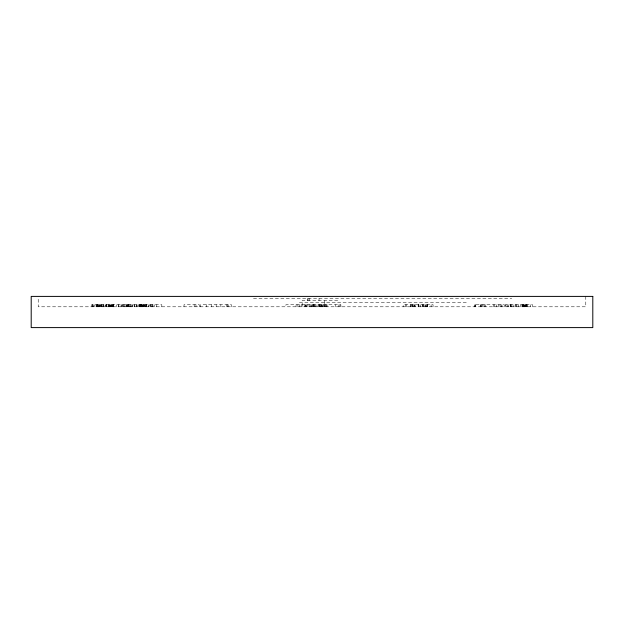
<?xml version="1.0" encoding="UTF-8"?>
<svg xmlns="http://www.w3.org/2000/svg" width="624" height="624" viewBox="0 0 624 624"><rect width="100%" height="100%" fill="white"/><g stroke="black" fill="none" stroke-linecap="round" stroke-linejoin="round"><path stroke-width="0.47" stroke-dasharray="3.12 2.34" d="M253.477 298.483L511.774 298.483M337.709 300.557L302.172 300.557L302.172 306.797M299.364 302.64L467.649 302.64M585.78 296.4L585.78 306.797L38.22 306.797L38.22 298.288M532.553 306.797L532.553 304.723L505.432 304.723L505.432 306.797M530.517 304.723L530.517 306.797M527.155 304.723L527.155 306.797M526.999 304.723L526.999 306.797M526.586 304.723L526.586 306.797M526.539 304.723L526.539 306.797M525.868 304.723L525.868 306.797M525.767 304.723L525.767 306.797M525.291 304.723L525.291 306.797M525.127 304.723L525.127 306.797M524.815 304.723L524.87 306.797M524.644 304.723L524.683 306.797M523.832 304.723L523.832 306.797M523.645 304.723L523.645 306.797M523.38 304.723L523.38 306.797M522.694 304.723L522.694 306.797M522.272 304.723L522.272 306.797M521.937 304.723L521.937 306.797M520.346 304.723L520.346 306.797M518.622 304.723L518.622 306.797M516.844 304.723L516.844 306.797M516.025 304.723L516.025 306.797M515.463 304.723L515.463 306.797M513.887 304.723L513.887 306.797M511.93 304.723L511.93 306.797M511.025 304.723L511.025 306.797M510.518 304.723L510.518 306.797M510.182 304.723L510.182 306.797M508.677 304.723L508.677 306.797M507.468 304.723L507.468 306.797M505.939 304.723L505.939 306.797M504.317 306.797L504.317 304.723L474.63 304.723L474.63 306.797M502 304.723L501.946 306.797M501.08 304.723L501.08 306.797M499.996 304.723L499.996 306.797M498.724 304.723L498.724 306.797M496.72 304.723L496.72 306.797M494.575 304.723L494.575 306.797M493.639 304.723L493.639 306.797M485.62 304.723L485.62 306.797M484.24 304.723L484.24 306.797M483.046 304.723L483.046 306.797M482.079 304.723L482.079 306.797M481.689 304.723L481.689 306.797M480.815 304.723L480.815 306.797M480.675 304.723L480.675 306.797M475.675 304.723L475.675 306.797M475.589 304.723L475.589 306.797M474.747 304.723L474.747 306.797M433.048 306.797L433.048 304.723L403.174 304.723L403.174 306.797M431.098 304.723L431.098 306.797M427.651 304.723L427.651 306.797M427.502 304.723L427.495 306.797M427.042 304.723L427.019 306.797M426.278 304.723L426.223 306.797M425.209 304.723L425.209 306.797M425.116 304.723L425.116 306.797M423.891 304.723L423.891 306.797M423.766 304.723L423.766 306.797M422.386 304.723L422.386 306.797M422.284 304.723L422.284 306.797M420.693 304.723L420.662 306.797M418.431 304.723L418.431 306.797M418.142 304.723L418.142 306.797M415.155 304.723L415.155 306.797M414.578 304.723L414.578 306.797M414.375 304.723L414.375 306.797M413.345 304.723L413.345 306.797M412.612 304.723L412.612 306.797M412.339 304.723L412.339 306.797M411.271 304.723L411.271 306.797M410.927 304.723L410.927 306.797M410.506 304.723L410.506 306.797M406.497 304.723L406.497 306.797M405.592 304.723L405.592 306.797M340.907 306.797L340.852 304.723L285.901 304.723L285.901 306.797M339.979 304.723L339.979 306.797M338.894 304.723L338.894 306.797M335.618 304.723L335.618 306.797M327.077 304.723L327.077 306.797M326.344 304.723L326.344 306.797M325.876 304.723L325.876 306.797M325.096 304.723L325.096 306.797M324.636 300.557L324.636 306.797M324.519 304.723L324.519 306.797M324.004 304.723L324.004 306.797M323.146 304.723L323.146 306.797M322.6 304.723L322.6 306.797M321.883 304.723L321.953 306.797M321.734 304.723L321.734 306.797M321.305 304.723L321.282 306.797M320.986 304.723L320.931 306.797M320.572 304.723L320.596 306.797M319.714 304.723L319.714 306.797M319.589 304.723L319.566 306.797M319.02 298.483L319.02 300.557M319.036 304.723L319.036 306.797M318.373 304.723L318.349 306.797M316.922 304.723L317.008 306.797M315.58 304.723L315.494 306.797M314.488 304.723L314.488 306.797M314.028 304.723L314.028 306.797M313.825 304.723L313.825 306.797M313.654 304.723L313.654 306.797M313.529 304.723L313.529 306.797M312.172 304.723L312.172 306.797M312 304.723L312 306.797M311.875 304.723L311.875 306.797M310.643 304.723L310.643 306.797M309.551 298.483L309.551 300.557M309.247 304.723L309.247 306.797M308.022 298.483L308.022 300.557M307.983 304.723L307.983 306.797M307.788 298.483L307.788 300.557M306.93 304.723L306.93 306.797M306.181 304.723L306.181 306.797M305.729 304.723L305.729 306.797M305.581 304.723L305.581 306.797M304.785 304.723L304.785 306.797M301.158 304.723L301.158 306.797M299.731 304.723L299.731 306.797M297.882 304.723L297.882 306.797M296.072 304.723L296.072 306.797M231.434 306.797L231.434 304.723L200.561 304.723L200.561 306.797M228.158 304.723L228.158 306.797M227.37 304.723L227.37 306.797M226.348 304.723L226.348 306.797M220.841 304.723L220.841 306.797M216.177 304.723L216.177 306.797M211.575 304.723L211.575 306.797M206.349 304.723L206.349 306.797M199.259 306.797L199.259 304.723L184.002 304.723L184.002 306.797M195.983 304.723L195.983 306.797M194.173 304.723L194.173 306.797M161.811 306.797L161.811 304.723L91.603 304.723L91.603 306.797M156.585 304.723L156.585 306.797M154.198 304.723L154.245 306.797M152.935 304.723L152.935 306.797M152.467 304.723L152.467 306.797M151.531 304.723L151.515 306.797M150.485 304.723L150.485 306.797M148.364 304.723L148.309 306.797L148.255 304.723M146.671 304.723L146.624 306.797M146.585 304.723L146.468 306.797M146.141 304.723L146.141 306.797M145.844 304.723L145.844 306.797M145.103 304.723L145.08 306.797M144.815 304.723L144.815 306.797M144.175 304.723L144.175 306.797M143.793 304.723L143.793 306.797M143.684 304.723L143.684 306.797M143.364 304.723L143.364 306.797M143.169 304.723L143.169 306.797M143.013 304.723L143.021 306.797M142.654 304.723L142.576 306.797L142.561 304.723M142.397 304.723L142.42 306.797M141.796 304.723L141.835 306.797M141.586 304.723L141.586 306.797M141.445 304.723L141.445 306.797M140.798 304.723L140.798 306.797M140.728 304.723L140.728 306.797M140.572 304.723L140.572 306.797M140.033 304.723L140.033 306.797M139.526 304.723L139.526 306.797M139.425 304.723L139.425 306.797M138.107 304.723L138.107 306.797M137.974 304.723L137.974 306.797M136.523 304.723L136.523 306.797M136.367 304.723L136.367 306.797M134.807 304.723L134.776 306.797M134.612 304.723L134.612 306.797M132.889 304.723L132.889 306.797M132.514 304.723L132.514 306.797M131.329 304.723L131.329 306.797M130.4 304.723L130.4 306.797M129.917 304.723L129.917 306.797M128.957 304.723L128.957 306.797M128.661 304.723L128.661 306.797M128.614 304.723L128.614 306.797M127.943 304.723L127.943 306.797M127.748 304.723L127.748 306.797M127.631 304.723L127.631 306.797M127.335 304.723L127.335 306.797M126.89 304.723L126.89 306.797M126.454 304.723L126.563 306.797M126.305 304.723L126.305 306.797M125.993 304.723L125.993 306.797M124.574 304.723L124.574 306.797M123.56 304.723L123.56 306.797M122.951 304.723L122.951 306.797M122.741 304.723L122.741 306.797M121.781 304.723L121.781 306.797M121.079 304.723L121.079 306.797M118.841 304.723L118.841 306.797M118.505 304.723L118.505 306.797M116.696 304.723L116.696 306.797M113.779 304.723L113.755 306.797M113.584 304.723L113.584 306.797M113.186 304.723L113.186 306.797M113.038 304.723L113.038 306.797M112.601 304.723L112.601 306.797M111.907 304.723L111.985 306.797M111.875 304.723L111.875 306.797M111.127 304.723L111.127 306.797M110.854 304.723L110.916 306.797M110.214 304.723L110.214 306.797M109.84 304.723L109.84 306.797M109.699 304.723L109.699 306.797M109.629 304.723L109.629 306.797M108.287 304.723L108.326 306.797M108.233 304.723L108.233 306.797M106.829 304.723L106.829 306.797M106.798 304.723L106.798 306.797M106.525 304.723L106.525 306.797M106.322 304.723L106.322 306.797M106.22 304.723L106.22 306.797M105.245 304.723L105.245 306.797M105.105 304.723L105.105 306.797M103.607 304.723L103.607 306.797M103.428 304.723L103.428 306.797M102.079 304.723L102.079 306.797M101.884 304.723L101.884 306.797M101.689 304.723L101.689 306.797M100.659 304.723L100.659 306.797M100.48 304.723L100.48 306.797M99.59 304.723L99.59 306.797M99.349 304.723L99.349 306.797M99.216 304.723L99.216 306.797M98.249 304.723L98.249 306.797M98.171 304.723L98.171 306.797M97.718 304.723L97.718 306.797M97.461 304.723L97.461 306.797M97.43 304.723L97.43 306.797M97.258 304.723L97.258 306.797M96.977 304.723L96.985 306.797M96.829 304.723L96.829 306.797M96.065 304.723L96.065 306.797M94.684 304.723L94.684 306.797M93.6 304.723L93.6 306.797M92.828 304.723L92.828 306.797M92.368 304.723L92.368 306.797M418.899 306.797L418.899 304.723L418.813 306.797M149.986 306.797L149.986 304.723L149.955 306.797"/><path stroke-width="0.94" d="M592.8 296.4L31.2 296.4L31.2 327.6L592.8 327.6L592.8 296.4"/></g></svg>
